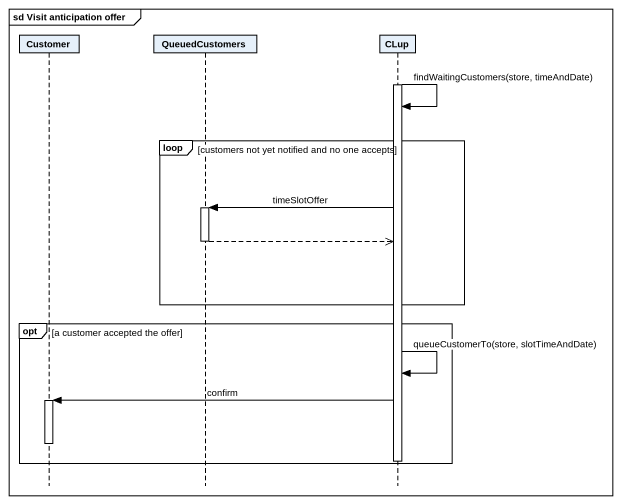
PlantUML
@startuml
mainframe sd Visit anticipation offer
hide footbox
participant Customer
participant QueuedCustomers
participant CLup

activate CLup
CLup -> CLup : findWaitingCustomers(store, timeAndDate)
loop customers not yet notified and no one accepts
  CLup -> QueuedCustomers : timeSlotOffer
  activate QueuedCustomers
  QueuedCustomers -->> CLup
  deactivate QueuedCustomers
end
opt a customer accepted the offer
  CLup -> CLup : queueCustomerTo(store, slotTimeAndDate)
  CLup -> Customer : confirm
  activate Customer
  deactivate Customer
  deactivate CLup
end
@enduml
